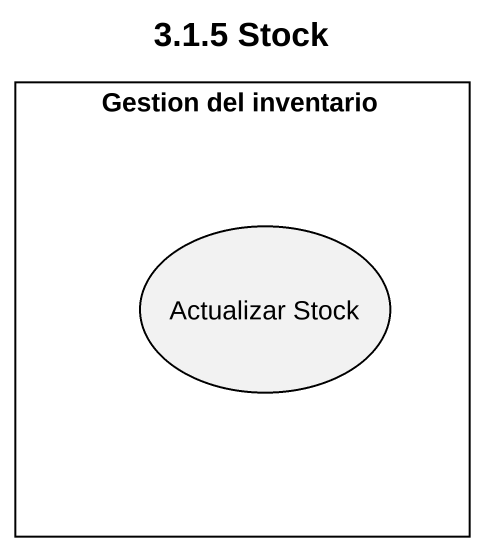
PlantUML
@startuml
title 3.1.5 Stock
rectangle "Gestion del inventario" as Gestion_del_inventario {
  usecase "Actualizar Stock" as Actualizar_Stock
}
@enduml
